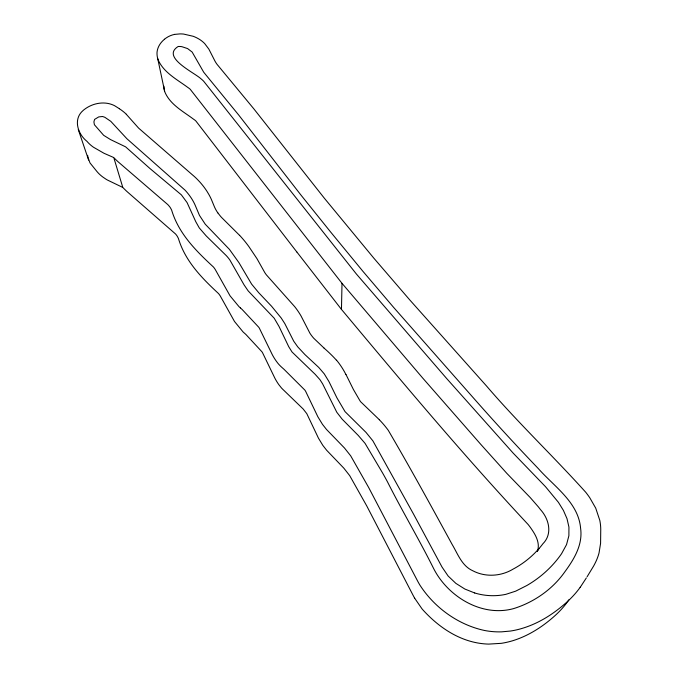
<?xml version="1.0" encoding="UTF-8"?>
<svg xmlns="http://www.w3.org/2000/svg" width="678" height="678" viewBox="0 0 678 678"><rect width="100%" height="100%" fill="white"/><g stroke="black" fill="none" stroke-linecap="round" stroke-linejoin="round"><path stroke-width="1.02" d="M537.51 551.019C540.4 542.392 534.984 533.866 530.137 527.12A91.877 87.047 43 0 0 528.12 524.484C463.328 455.133 402.317 382.223 341.466 309.405L342.009 283.336L190.306 89.386A9.662 7.746 -8 0 0 189.315 88.504L189.137 88.369A35.976 28.993 -9.2 0 0 187.789 87.42C177.051 79.462 163.601 72.563 158.059 59.689A30.9 24.289 -7.1 0 1 157.008 53.198L157.016 52.799A21.916 17.213 -7.5 0 1 157.084 51.842A24.857 19.526 -7.4 0 1 164 39.663L164.432 39.222M537.323 551.189L539.044 548.527A98.064 91.615 26.7 0 0 542.909 543.748C552.833 533.891 548.96 518.789 540.366 509.483A96.53 91.157 40 0 0 538.23 506.729L530.221 497.55L506.907 473.447L480.888 444.488L422.631 377.968L342.009 283.336M587.097 576.775L593.547 566.155A86.555 79.767 35.1 0 0 596.454 560.35L597.165 558.621A60.172 55.02 37.3 0 0 599.03 552.985L600.589 543.324L600.733 530.484A44.723 40.629 36.6 0 0 600.733 528.815A50.308 45.799 36.4 0 0 599.801 520.373L595.725 508.144L589.818 497.822A94.412 87.352 37.9 0 0 585.767 492.296C553.341 456.243 518.026 422.809 486.457 385.918L409.656 299.803L373.925 258.276L324.448 198.34L253.877 108.904L218.079 65.58A17.213 13.619 -5.2 0 1 217.604 65.029A30.764 24.298 -4.6 0 1 216.274 63.24L216.002 62.825A49.833 39.248 -3.7 0 1 214.951 61.062L208.858 49.113L204.731 43.638A33.519 26.425 -7.7 0 0 198.866 38.993L197.196 38.07A38.121 30.086 -7.9 0 0 193.238 36.298L183.619 34.07A31.502 24.815 -7.7 0 0 180.017 33.9L174.61 34.4M586.36 577.91L581.419 585.478A74.512 68.8 38 0 1 580.165 587.309M474.719 592.987L464.837 589.029L455.853 583.36L448.133 576.02L442.031 567.062L413.504 514.034L372.883 440.853L366.01 432.394L345.026 411.622L336.915 397.833L328.915 381.519L324.22 373.815L318.736 367.425L304.973 354.628L297.744 346.856L293.718 341.178L284.768 323.525L281.209 318.016L271.573 306.244L258.793 292.794L251.623 284.133L238.953 262.674L229.427 249.377L205.264 224.223L199.476 215.409L195.366 205.68A60.63 51.197 -13.4 0 0 193.238 201.332A71.622 60.478 -14.2 0 0 191.035 197.713L189.687 195.789A83.123 70.198 -14.9 0 0 185.077 190.179L126.956 138.787L110.785 121.328L104.819 117.277L102.581 116.506L98.742 116.904L94.598 119.396L93.903 121.913L94.403 124.735L103.675 135.329L110.539 139.592L125.608 146.846L149.813 168.398L181.373 194.866L187.086 202.603L195.756 221.664L199.29 227.944L206.222 235.927L226.189 255.53A52.918 46.206 -12.6 0 1 229.91 260.081L244.072 284.879L248.182 290.913L274.2 318.211L279.039 326.491L288.726 346.695L292.023 351.984L315.185 374.324L320.008 379.765L322.635 383.875L336.805 412.275L342.187 419.207L358.247 435.429L365.078 443.387L382.561 472.947A465.515 409.139 -54.4 0 1 387.46 481.812C402.113 510.873 418.809 538.857 433.352 567.978C447.505 596.479 481.761 617.455 513.678 608.581C533.849 602.327 552.375 589.453 564.605 572.156C573.986 559.325 582.97 544.849 580.597 528.23C578.419 502.39 554.316 486.711 538.366 468.642C516.229 445.573 494.609 422.013 473.49 398.003L393.587 307.354L363.052 271.48L330.593 231.961L300.829 194.908L238.698 115.023L203.731 72.249L192.145 52.053L187.611 48.587L181.907 46.697A14.645 11.526 -7.7 0 0 178.187 46.485C160.737 57.206 194.611 72.631 201.18 78.97A25.747 20.645 -8 0 1 203.858 81.462L356.391 274.014L446.683 378.544L513.127 453.074L545.536 486.719L558.418 502.33L563.401 510.39L567.003 518.645L568.935 527.094L568.884 535.747L566.537 544.612L561.57 553.697A118.608 110.828 26.7 0 1 554.977 562.231A120.735 112.853 26.4 0 1 526.798 585.538L515.678 591.157L505.983 594.301A62.139 58.02 36.1 0 1 474.719 592.987M119.362 108.7L114.972 105.938A21.247 17.026 -12.3 0 0 113.768 105.302C104.115 100.776 92.259 103.234 84.072 109.683A18.348 14.687 -12.5 0 0 82.979 110.624C72.936 119.252 77.784 134.117 86.962 141.329A43.299 34.807 -11.3 0 0 93.454 147.219L104.005 153.279L112.895 157.177A17.043 13.958 -13.5 0 1 113.218 157.33L113.319 157.381A6.382 5.221 -13 0 1 113.641 157.55M240.393 307.905L240.715 308.193A47.714 42.748 -13 0 1 242.165 309.507L258.674 327.16A20.73 18.662 -9.6 0 1 259.335 328.127L272.225 354.535A62.766 56.605 0 0 0 274.734 358.857A64.003 57.706 0.1 0 0 276.421 361.332L277.59 362.891A33.714 30.603 -2.8 0 0 279.082 364.662A44.138 39.951 -1.8 0 0 281.743 367.281L283.616 368.942A23.044 21.213 -8.3 0 1 284.141 369.425L304.88 390.113A15.594 14.467 -5.4 0 1 305.685 391.409A12.704 11.78 -5 0 1 306.125 392.325L316.94 414.843A54.681 50.621 5.9 0 0 317.931 416.902L322.491 424.369L326.525 429.488L344.492 448.022L350.712 455.87L368.629 487.44L417.826 581.453A98.124 91.225 37.3 0 0 419.86 585.038C434.386 607.598 458.091 624.735 484.372 630.447A77.072 71.953 39.7 0 0 501.618 631.845L510.398 631.057A89.699 83.767 37.7 0 0 524.077 627.786C540.247 622.607 554.697 613.056 567.249 601.75A118.93 110.929 32.6 0 0 572.257 596.843L573.249 595.793A98.098 91.132 35.5 0 0 580.173 587.317M324.135 348.161L313.761 338.263A45.799 40.968 2 0 1 309.922 333.229L300.998 315.88A91.962 83.123 -12.5 0 0 294.744 306.71L266.454 274.946A36.036 31.451 -2.9 0 1 264.751 272.531L256.945 258.632L248.945 246.682A141.88 123.888 -17.9 0 0 239.622 235.334M126.303 114.294L138.515 127.998A44.901 36.104 -8.6 0 0 139.821 129.167L192.391 174.822A81.385 68.639 -13.7 0 1 197.654 179.695L199.688 181.857A96.717 81.691 -14.7 0 1 206.943 191.281L208.765 194.315A78.64 66.419 -13.5 0 1 211.443 199.603L214.392 206.739A44.689 37.79 -5.2 0 0 217.833 212.884M379.324 419.699L360.62 401.723A25.823 23.806 7.7 0 1 359.798 400.486L353.408 389.486L345.992 374.536M239.588 235.359L221.528 217.418A79.741 66.995 -3.2 0 1 220.214 215.918L217.841 212.875M336.449 360.264L336.127 359.882A94.318 87.877 -10.4 0 0 333.423 356.959L332.457 355.967A175.755 164.652 -23.6 0 0 324.126 348.17M296.862 252.013L341.466 309.405M296.82 251.97L195.95 121.091A9.272 7.551 -8.2 0 0 195.001 120.235L194.832 120.099A34.502 28.23 -9.4 0 0 193.527 119.175C183.17 111.404 170.22 104.615 164.915 92.123A29.663 23.705 -7.3 0 1 163.881 86.174M414.69 598.242L421.987 608.819A60.41 57.062 42.2 0 0 423.564 610.607C436.827 625.006 453.429 637.04 472.634 641.888A73.36 68.766 42.3 0 0 488.677 644.1L501.212 643.337A81.784 76.682 40.9 0 0 506.61 642.329A91.318 85.665 39.2 0 0 514.221 640.252C529.594 635.235 543.358 626.167 555.299 615.387A113.226 106.175 35 0 0 560.079 610.7L561.028 609.692A93.369 87.174 37.8 0 0 567.639 601.598A70.893 65.774 40.3 0 0 568.834 599.844M87.826 156.965L89.971 162.889L97.022 171.619A41.519 33.892 -11.7 0 0 103.268 177.339L105.81 179.06A65.105 52.926 -10.5 0 0 107.429 180.034L121.947 187.035A16.323 13.56 -14 0 1 122.252 187.179L122.354 187.23A6.119 5.068 -13.4 0 1 122.667 187.399M78.258 129.49L88.623 160.093M157.737 58.672L164.601 91.132M87.784 156.635L87.657 155.321M539.027 548.51A100.497 93.92 26.3 0 1 513.136 569.088C501.101 576.41 485.448 577.402 472.871 570.8C461.871 565.961 457.896 554.087 452.201 544.553C431.284 506.263 410.317 467.913 388.257 430.301A102.319 98.522 -6 0 0 379.299 419.716M240.393 307.905A50.842 44.689 -4.8 0 1 238.97 306.626L230.045 295.828L215.163 269.361A38.18 33.341 -12.8 0 0 213.468 267.039C195.967 250.86 178.721 233.664 171.661 210.18A57.732 48.672 -14.8 0 0 171.034 208.926L170.364 207.739A15.086 12.721 -12 0 0 169.958 207.129L168.653 205.51A25.586 21.586 -12.7 0 0 167.644 204.459L118.675 162.288A78.419 63.478 -8.6 0 1 116.777 160.559L113.794 157.643L122.811 187.484L125.676 190.315A75.19 61.8 -8.9 0 0 127.506 192.001L175.534 233.978A27.01 23.094 -13.3 0 1 176.611 235.317L176.78 235.554A14.441 12.34 -12.4 0 1 177.17 236.139L177.814 237.292A55.232 47.172 -15.3 0 1 178.424 238.503C185.23 261.166 201.697 277.929 218.57 293.608A28.976 25.586 -12.7 0 1 219.206 294.438A49.104 43.4 -14.5 0 1 220.197 295.845L234.478 321.448L243.029 331.881A48.604 43.231 -5 0 0 244.385 333.118L244.699 333.398A45.562 41.239 -13.7 0 1 246.08 334.669L261.877 351.721A19.798 18.001 -10.1 0 1 262.505 352.645L274.844 378.129A59.927 54.63 0.1 0 0 276.234 380.638A61.122 55.698 0.2 0 0 278.853 384.689L281.404 387.892A42.138 38.544 -1.9 0 0 283.938 390.418L303.151 408.987L306.795 413.665A12.119 11.34 -5.3 0 1 307.219 414.555L317.541 436.225A52.147 48.723 6.5 0 0 318.49 438.208L322.838 445.387L326.686 450.302L343.797 468.117L349.721 475.659L366.764 505.958L412.877 594.911A100.658 93.767 39.3 0 0 414.69 598.242M164.483 39.256A19.916 15.619 -7.5 0 1 174.602 34.375M119.336 108.726A58.63 47.324 -13.9 0 1 126.354 114.26M336.559 360.188A85.309 79.309 -9.2 0 1 345.924 374.561"/></g></svg>
